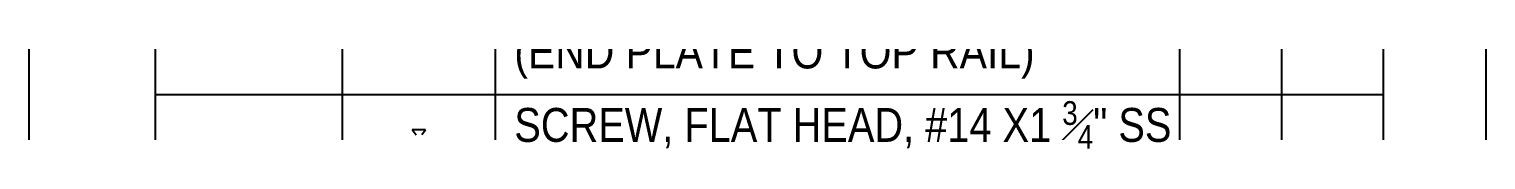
# Model space of a CAD drawing. Header units: inches. Extents: x -333 to 1223, y -450 to 45.
# Drawn here: x 1137.1 to 1222.9, y -40.3 to -36 of the extents above; entities that cross this region are included whole.
import ezdxf
from ezdxf.enums import TextEntityAlignment as Align

# ---------------------------------------------------------------- set-up
doc = ezdxf.new("R2010")
doc.units = ezdxf.units.IN
doc.header["$MEASUREMENT"] = 0
doc.layers.add('NOTES', color=7, linetype='Continuous')
doc.layers.add('PL', color=252, linetype='Continuous')
doc.styles.add('Schedule', font='GOTHIC.TTF', dxfattribs={"width": 0.9})

# ---------------------------------------------------------------- blocks, each defined once
blk = doc.blocks.new('16-07-BLOCK-1')
for p, q in [((10.993, 0), (10.993, -8.015)), ((19.993, 0), (19.993, -8.015)), ((60.27, 0), (60.27, -8.015)), ((66.27, 0), (66.27, -8.015))]:
    blk.add_line(p, q)
blk.add_lwpolyline([(0, -8.015), (0, 0), (72.27, 0), (72.27, -8.015)])
at = {"layer": 'NOTES', "style": 'Schedule', "width": 0.8}
blk.add_attdef('QTY', text='', height=2, dxfattribs=at).set_placement((63.27, -4.007), align=Align.MIDDLE_CENTER)
at = {"layer": 'NOTES', "style": 'Schedule', "width": 0.9}
blk.add_attdef('DESC.', text='', height=2, dxfattribs=at).set_placement((21.12, -5.471), align=Align.MIDDLE_LEFT)
blk = doc.blocks.new('16-08-BLOCK-1')
for p, q in [((10.993, 0), (10.993, -8.015)), ((19.993, 0), (19.993, -8.015)), ((60.27, 0), (60.27, -8.015)), ((66.27, 0), (66.27, -8.015))]:
    blk.add_line(p, q)
at = {"extrusion": (1, -4.28626e-16, 0)}
for p, q in [((15.501, -2.086), (15.104, -2.086)), ((15.341, -2.384), (15.104, -2.086)), ((15.897, -2.086), (15.501, -2.086)), ((15.68, -2.359), (15.897, -2.086))]:
    blk.add_line(p, q, dxfattribs=at)
blk.add_lwpolyline([(0, -8.015), (0, 0), (72.27, 0), (72.27, -8.015)])
at = {"layer": 'NOTES', "insert": (21.12, -1.788), "char_height": 2, "width": 39.15042, "attachment_point": 4, "style": 'Schedule'}
blk.add_mtext('\\A1;{\\W0.875;SCREW, FLAT HEAD, #14 X1 \\H0.7x;\\S3#4;\\H1.4286x;" SS}', dxfattribs=at)
at = {"layer": 'NOTES', "style": 'Schedule', "width": 0.8}
blk.add_attdef('QTY', text='', height=2, dxfattribs=at).set_placement((63.27, -4.007), align=Align.MIDDLE_CENTER)
at = {"layer": 'NOTES', "style": 'Schedule', "width": 0.9}
blk.add_attdef('DESC.', text='', height=2, dxfattribs=at).set_placement((21.12, -5.471), align=Align.MIDDLE_LEFT)

msp = doc.modelspace()

# ---------------------------------------------------------------- linework, layer by layer
at = {"layer": 'PL'}
msp.add_lwpolyline([(1137.14586, 32.89608), (1222.88864, 32.89608), (1222.88864, -317.04317), (1137.14586, -317.04317)], close=True, dxfattribs=at)

# ---------------------------------------------------------------- block references
ref = msp.add_blockref('16-07-BLOCK-1', (1144.58335, -30.15823), dxfattribs=at)
ref.add_attrib('DESC.', '(END PLATE TO TOP RAIL)', dxfattribs={"layer": 'NOTES', "height": 2, "style": 'Schedule', "width": 0.9}).set_placement((1165.70288, -35.62968), align=Align.MIDDLE_LEFT)
msp.add_blockref('16-08-BLOCK-1', (1144.58335, -38.17278), dxfattribs=at)

doc.saveas('drawing.dxf')
